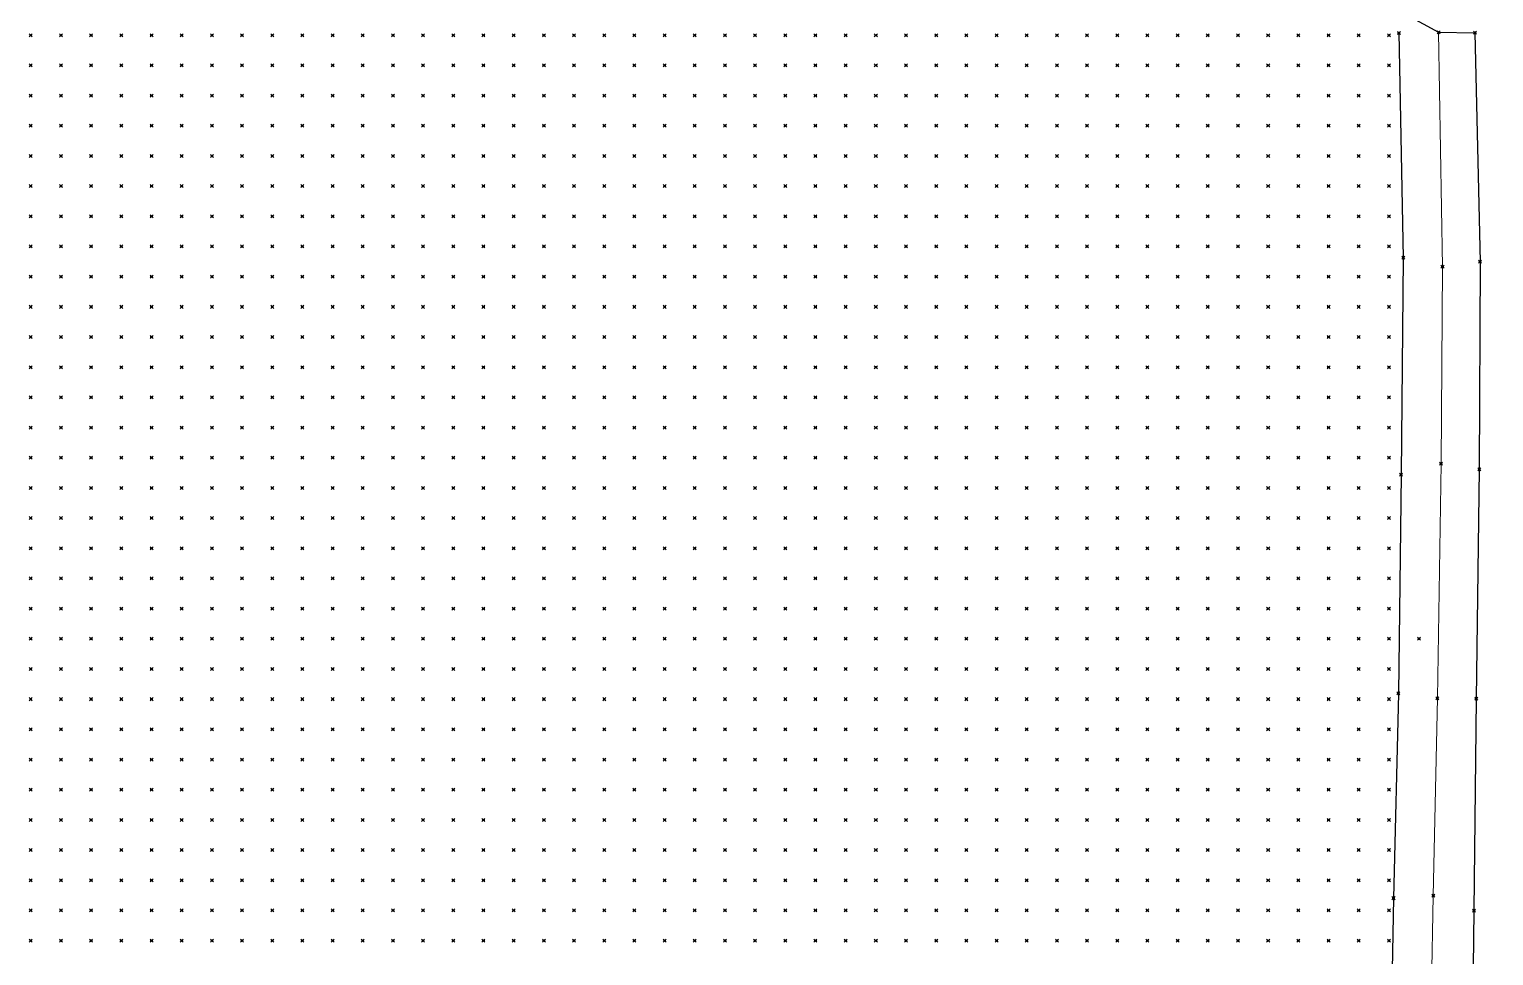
# Model space of a CAD drawing. Header units: metres. Extents: x 441556 to 446409, y 432338 to 461058.
# Drawn here: x 443958 to 444103.6, y 446157.7 to 446249.8 of the extents above; entities that cross this region are included whole.
import ezdxf

# ---------------------------------------------------------------- set-up
doc = ezdxf.new("R2010")
doc.units = ezdxf.units.M
doc.header["$MEASUREMENT"] = 0
doc.header["$PDMODE"] = 35
doc.header["$PDSIZE"] = 0.15
doc.layers.add('DTM-BRE-RevN_GRP_AX', color=2, linetype='Continuous', lineweight=0)
for name, color, linetype in [('DTM-BRE-RevN_GRP_MARGINE_CAROSABIL', 2, 'Continuous'), ('DTM-INT_YP', 121, 'Continuous'), ('DTM-NOK-RevN_POINTS', 91, 'Continuous')]:
    doc.layers.add(name, color=color, linetype=linetype)

msp = doc.modelspace()

# ---------------------------------------------------------------- linework, layer by layer
at = {"layer": 'DTM-BRE-RevN_GRP_AX'}
for p, q in [((444098.099, 446249.464, 347.493), (444098.489, 446226.162, 346.659)), ((444098.489, 446226.162, 346.659), (444098.345, 446206.599, 345.984)), ((444098.345, 446206.599, 345.984), (444097.975, 446183.283, 345.333)), ((444097.975, 446183.283, 345.333), (444097.577, 446163.656, 344.888)), ((444097.577, 446163.656, 344.888), (444097.158, 446142.315, 344.547))]:
    msp.add_line(p, q, dxfattribs=at)
at = {"layer": 'DTM-BRE-RevN_GRP_MARGINE_CAROSABIL'}
for p, q in [((444094.152, 446249.396, 347.363), (444094.585, 446227.061, 346.555)), ((444094.585, 446227.061, 346.555), (444094.377, 446205.503, 345.875)), ((444094.377, 446205.503, 345.875), (444094.104, 446183.766, 345.239)), ((444094.104, 446183.766, 345.239), (444093.618, 446163.416, 344.794)), ((444093.618, 446163.416, 344.794), (444093.22, 446142.596, 344.414))]:
    msp.add_line(p, q, dxfattribs=at)
at = {"layer": 'DTM-INT_YP'}
msp.add_polyline3d([(444093.16, 446252.176, 347.616), (444098.099, 446249.464, 347.493), (444101.716, 446249.424, 347.341), (444102.219, 446226.665, 346.511), (444102.139, 446206.037, 345.783), (444101.836, 446183.235, 345.179), (444101.616, 446162.178, 344.653), (444101.387, 446142.503, 344.458), (444100.924, 446124.168, 344.136), (444100.508, 446106.327, 344.013), (444100.672, 446103.728, 343.967), (444100.295, 446086.62, 343.865), (444100.181, 446065.827, 343.76), (444102.325, 446053.088, 343.866), (444100.331, 446031.083, 343.465), (444103.578, 445993.392, 343.851), (444103.422, 445954.676, 342.921), (444102.752, 445950.636, 342.526), (444102.057, 445925.118, 342.869), (444102.23, 445906.896, 342.743), (444102.67, 445884.737, 342.569), (444102.874, 445866.249, 342.458), (444103.088, 445847.204, 342.381), (444103.37, 445828.831, 342.313)], dxfattribs=at)
at = {"layer": 'DTM-NOK-RevN_POINTS'}
for p in [(443958.189, 446249.177, 432.378), (443961.188, 446249.177, 431.405), (443964.187, 446249.177, 430.597), (443967.187, 446249.177, 429.804), (443970.186, 446249.177, 429.067), (443973.185, 446249.177, 428.145), (443976.185, 446249.177, 427.171), (443979.184, 446249.177, 426.561), (443982.183, 446249.177, 425.55), (443985.183, 446249.177, 424.64), (443988.182, 446249.177, 423.201), (443991.181, 446249.177, 421.77), (443994.181, 446249.177, 420.639), (443997.18, 446249.177, 419.356), (444000.18, 446249.177, 417.553), (444003.179, 446249.177, 415.551), (444006.178, 446249.177, 413.62), (444009.178, 446249.177, 411.649), (444012.177, 446249.177, 409.972), (444015.176, 446249.177, 408.238), (444018.176, 446249.177, 406.742), (444021.175, 446249.177, 405.794), (444024.174, 446249.177, 405.788), (444027.174, 446249.177, 404.812), (444030.173, 446249.177, 403.814), (444033.173, 446249.177, 403.192), (444036.172, 446249.177, 401.977), (444039.171, 446249.177, 400.349), (444042.171, 446249.177, 398.05), (444045.17, 446249.177, 395.533), (444048.169, 446249.177, 391.846), (444051.169, 446249.177, 388.729), (444054.168, 446249.177, 385.67), (444057.167, 446249.177, 382.852), (444060.167, 446249.177, 380.055), (444063.166, 446249.177, 376.925), (444066.165, 446249.177, 374.305), (444069.165, 446249.177, 371.659), (444072.164, 446249.177, 368.805), (444075.164, 446249.177, 365.994), (444078.163, 446249.177, 363.048), (444081.162, 446249.177, 360.581), (444084.162, 446249.177, 357.048), (444087.161, 446249.177, 354.509), (444090.16, 446249.177, 350.912), (444093.16, 446249.177, 347.724), (444094.152, 446249.396, 347.363), (444098.099, 446249.464, 347.493), (444101.716, 446249.424, 347.341), (443958.189, 446246.177, 432.129), (443961.188, 446246.177, 431.167), (443964.187, 446246.177, 430.438), (443967.187, 446246.177, 429.647), (443970.186, 446246.177, 428.679), (443973.185, 446246.177, 428.11), (443976.185, 446246.177, 427.223), (443979.184, 446246.177, 426.522), (443982.183, 446246.177, 425.824), (443985.183, 446246.177, 424.437), (443988.182, 446246.177, 423.015), (443991.181, 446246.177, 422.071), (443994.181, 446246.177, 420.96), (443997.18, 446246.177, 419.505), (444000.18, 446246.177, 417.892), (444003.179, 446246.177, 415.779), (444006.178, 446246.177, 413.382), (444009.178, 446246.177, 411.54), (444012.177, 446246.177, 409.743), (444015.176, 446246.177, 407.96), (444018.176, 446246.177, 406.463), (444021.175, 446246.177, 405.351), (444024.174, 446246.177, 405.189), (444027.174, 446246.177, 404.421), (444030.173, 446246.177, 403.52), (444033.173, 446246.177, 403.012), (444036.172, 446246.177, 401.877), (444039.171, 446246.177, 400.432), (444042.171, 446246.177, 398.104), (444045.17, 446246.177, 395.111), (444048.169, 446246.177, 392.063), (444051.169, 446246.177, 389.355), (444054.168, 446246.177, 385.875), (444057.167, 446246.177, 383.463), (444060.167, 446246.177, 380.524), (444063.166, 446246.177, 377.225), (444066.165, 446246.177, 374.144), (444069.165, 446246.177, 371.487), (444072.164, 446246.177, 368.714), (444075.164, 446246.177, 366.217), (444078.163, 446246.177, 363.18), (444081.162, 446246.177, 359.928), (444084.162, 446246.177, 357.275), (444087.161, 446246.177, 354.186), (444090.16, 446246.177, 350.923), (444093.16, 446246.177, 347.465), (443958.189, 446243.178, 431.959), (443961.188, 446243.178, 430.893), (443964.187, 446243.178, 430.168), (443967.187, 446243.178, 429.339), (443970.186, 446243.178, 428.716), (443973.185, 446243.178, 427.891), (443976.185, 446243.178, 427.143), (443979.184, 446243.178, 426.324), (443982.183, 446243.178, 425.762), (443985.183, 446243.178, 424.318), (443988.182, 446243.178, 423.099), (443991.181, 446243.178, 422.155), (443994.181, 446243.178, 420.717), (443997.18, 446243.178, 419.236), (444000.18, 446243.178, 417.357), (444003.179, 446243.178, 415.165), (444006.178, 446243.178, 413.146), (444009.178, 446243.178, 411.165), (444012.177, 446243.178, 409.942), (444015.176, 446243.178, 408.107), (444018.176, 446243.178, 406.525), (444021.175, 446243.178, 405.234), (444024.174, 446243.178, 405.079), (444027.174, 446243.178, 404.276), (444030.173, 446243.178, 403.185), (444033.173, 446243.178, 402.676), (444036.172, 446243.178, 401.815), (444039.171, 446243.178, 400.43), (444042.171, 446243.178, 398.295), (444045.17, 446243.178, 395.311), (444048.169, 446243.178, 392.572), (444051.169, 446243.178, 389.941), (444054.168, 446243.178, 387.151), (444057.167, 446243.178, 384.001), (444060.167, 446243.178, 380.818), (444063.166, 446243.178, 377.864), (444066.165, 446243.178, 374.808), (444069.165, 446243.178, 372.178), (444072.164, 446243.178, 369.384), (444075.164, 446243.178, 365.902), (444078.163, 446243.178, 362.933), (444081.162, 446243.178, 359.6), (444084.162, 446243.178, 357.007), (444087.161, 446243.178, 354.16), (444090.16, 446243.178, 351.493), (444093.16, 446243.178, 347.332), (443958.189, 446240.179, 431.623), (443961.188, 446240.179, 430.66), (443964.187, 446240.179, 429.938), (443967.187, 446240.179, 429.161), (443970.186, 446240.179, 428.418), (443973.185, 446240.179, 427.65), (443976.185, 446240.179, 426.935), (443979.184, 446240.179, 426.123), (443982.183, 446240.179, 425.633), (443985.183, 446240.179, 424.316), (443988.182, 446240.179, 423.194), (443991.181, 446240.179, 421.861), (443994.181, 446240.179, 420.539), (443997.18, 446240.179, 418.958), (444000.18, 446240.179, 416.722), (444003.179, 446240.179, 414.77), (444006.178, 446240.179, 412.73), (444009.178, 446240.179, 411.059), (444012.177, 446240.179, 409.877), (444015.176, 446240.179, 408.21), (444018.176, 446240.179, 406.702), (444021.175, 446240.179, 405.424), (444024.174, 446240.179, 405.166), (444027.174, 446240.179, 404.239), (444030.173, 446240.179, 402.908), (444033.173, 446240.179, 402.376), (444036.172, 446240.179, 401.613), (444039.171, 446240.179, 400.502), (444042.171, 446240.179, 398.807), (444045.17, 446240.179, 396.1), (444048.169, 446240.179, 393.372), (444051.169, 446240.179, 390.45), (444054.168, 446240.179, 387.65), (444057.167, 446240.179, 383.97), (444060.167, 446240.179, 380.863), (444063.166, 446240.179, 378.217), (444066.165, 446240.179, 375.395), (444069.165, 446240.179, 372.054), (444072.164, 446240.179, 369.392), (444075.164, 446240.179, 366.41), (444078.163, 446240.179, 362.678), (444081.162, 446240.179, 359.847), (444084.162, 446240.179, 357.551), (444087.161, 446240.179, 354.118), (444090.16, 446240.179, 350.875), (444093.16, 446240.179, 347.42), (443958.189, 446237.179, 431.26), (443961.188, 446237.179, 430.458), (443964.187, 446237.179, 429.665), (443967.187, 446237.179, 428.933), (443970.186, 446237.179, 428.157), (443973.185, 446237.179, 427.465), (443976.185, 446237.179, 426.788), (443979.184, 446237.179, 426.016), (443982.183, 446237.179, 425.402), (443985.183, 446237.179, 424.184), (443988.182, 446237.179, 423.439), (443991.181, 446237.179, 421.953), (443994.181, 446237.179, 420.318), (443997.18, 446237.179, 418.662), (444000.18, 446237.179, 416.601), (444003.179, 446237.179, 414.437), (444006.178, 446237.179, 412.437), (444009.178, 446237.179, 410.981), (444012.177, 446237.179, 409.894), (444015.176, 446237.179, 408.417), (444018.176, 446237.179, 406.703), (444021.175, 446237.179, 405.332), (444024.174, 446237.179, 405.066), (444027.174, 446237.179, 404.361), (444030.173, 446237.179, 402.798), (444033.173, 446237.179, 402.138), (444036.172, 446237.179, 401.373), (444039.171, 446237.179, 400.331), (444042.171, 446237.179, 398.877), (444045.17, 446237.179, 396.495), (444048.169, 446237.179, 393.784), (444051.169, 446237.179, 390.754), (444054.168, 446237.179, 387.957), (444057.167, 446237.179, 384.157), (444060.167, 446237.179, 381.385), (444063.166, 446237.179, 378.491), (444066.165, 446237.179, 375.486), (444069.165, 446237.179, 372.192), (444072.164, 446237.179, 369.324), (444075.164, 446237.179, 366.308), (444078.163, 446237.179, 363.462), (444081.162, 446237.179, 360.15), (444084.162, 446237.179, 357.358), (444087.161, 446237.179, 354.418), (444090.16, 446237.179, 351.596), (444093.16, 446237.179, 347.243), (443958.189, 446234.18, 430.973), (443961.188, 446234.18, 430.101), (443964.187, 446234.18, 429.337), (443967.187, 446234.18, 428.598), (443970.186, 446234.18, 427.879), (443973.185, 446234.18, 427.208), (443976.185, 446234.18, 426.501), (443979.184, 446234.18, 425.728), (443982.183, 446234.18, 425.169), (443985.183, 446234.18, 424.121), (443988.182, 446234.18, 423.309), (443991.181, 446234.18, 421.655), (443994.181, 446234.18, 420.311), (443997.18, 446234.18, 418.76), (444000.18, 446234.18, 416.762), (444003.179, 446234.18, 414.238), (444006.178, 446234.18, 412.315), (444009.178, 446234.18, 411.015), (444012.177, 446234.18, 409.761), (444015.176, 446234.18, 408.281), (444018.176, 446234.18, 406.641), (444021.175, 446234.18, 404.976), (444024.174, 446234.18, 404.494), (444027.174, 446234.18, 403.976), (444030.173, 446234.18, 402.401), (444033.173, 446234.18, 401.743), (444036.172, 446234.18, 401.089), (444039.171, 446234.18, 400.226), (444042.171, 446234.18, 398.783), (444045.17, 446234.18, 396.72), (444048.169, 446234.18, 394.044), (444051.169, 446234.18, 391.013), (444054.168, 446234.18, 388.316), (444057.167, 446234.18, 384.571), (444060.167, 446234.18, 381.543), (444063.166, 446234.18, 378.437), (444066.165, 446234.18, 375.395), (444069.165, 446234.18, 372.449), (444072.164, 446234.18, 369.253), (444075.164, 446234.18, 366.496), (444078.163, 446234.18, 363.398), (444081.162, 446234.18, 360.082), (444084.162, 446234.18, 356.828), (444087.161, 446234.18, 353.988), (444090.16, 446234.18, 350.583), (444093.16, 446234.18, 347.103), (443958.189, 446231.181, 430.704), (443961.188, 446231.181, 429.753), (443964.187, 446231.181, 429.014), (443967.187, 446231.181, 428.292), (443970.186, 446231.181, 427.584), (443973.185, 446231.181, 426.881), (443976.185, 446231.181, 426.096), (443979.184, 446231.181, 425.401), (443982.183, 446231.181, 424.951), (443985.183, 446231.181, 423.874), (443988.182, 446231.181, 423.104), (443991.181, 446231.181, 421.919), (443994.181, 446231.181, 420.408), (443997.18, 446231.181, 418.926), (444000.18, 446231.181, 417.02), (444003.179, 446231.181, 414.546), (444006.178, 446231.181, 412.468), (444009.178, 446231.181, 411.09), (444012.177, 446231.181, 409.66), (444015.176, 446231.181, 408.042), (444018.176, 446231.181, 406.43), (444021.175, 446231.181, 404.779), (444024.174, 446231.181, 403.851), (444027.174, 446231.181, 403.449), (444030.173, 446231.181, 402.11), (444033.173, 446231.181, 401.523), (444036.172, 446231.181, 400.858), (444039.171, 446231.181, 400.049), (444042.171, 446231.181, 398.68), (444045.17, 446231.181, 396.866), (444048.169, 446231.181, 394.395), (444051.169, 446231.181, 390.869), (444054.168, 446231.181, 388.117), (444057.167, 446231.181, 385.059), (444060.167, 446231.181, 381.805), (444063.166, 446231.181, 379.076), (444066.165, 446231.181, 375.44), (444069.165, 446231.181, 372.575), (444072.164, 446231.181, 369.281), (444075.164, 446231.181, 366.589), (444078.163, 446231.181, 363.411), (444081.162, 446231.181, 359.743), (444084.162, 446231.181, 356.528), (444087.161, 446231.181, 353.549), (444090.16, 446231.181, 350.369), (444093.16, 446231.181, 346.952), (443958.189, 446228.181, 430.46), (443961.188, 446228.181, 429.493), (443964.187, 446228.181, 428.731), (443967.187, 446228.181, 428.065), (443970.186, 446228.181, 427.366), (443973.185, 446228.181, 426.713), (443976.185, 446228.181, 425.954), (443979.184, 446228.181, 425.256), (443982.183, 446228.181, 424.698), (443985.183, 446228.181, 423.585), (443988.182, 446228.181, 422.63), (443991.181, 446228.181, 421.5), (443994.181, 446228.181, 420.2), (443997.18, 446228.181, 418.939), (444000.18, 446228.181, 417.154), (444003.179, 446228.181, 414.979), (444006.178, 446228.181, 413.016), (444009.178, 446228.181, 411.072), (444012.177, 446228.181, 409.412), (444015.176, 446228.181, 407.747), (444018.176, 446228.181, 406.294), (444021.175, 446228.181, 404.435), (444024.174, 446228.181, 403.444), (444027.174, 446228.181, 403.084), (444030.173, 446228.181, 401.98), (444033.173, 446228.181, 401.36), (444036.172, 446228.181, 400.685), (444039.171, 446228.181, 399.887), (444042.171, 446228.181, 398.58), (444045.17, 446228.181, 396.793), (444048.169, 446228.181, 394.367), (444051.169, 446228.181, 391.062), (444054.168, 446228.181, 388.128), (444057.167, 446228.181, 385.139), (444060.167, 446228.181, 382.14), (444063.166, 446228.181, 379.017), (444066.165, 446228.181, 375.181), (444069.165, 446228.181, 372.685), (444072.164, 446228.181, 369.492), (444075.164, 446228.181, 366.397), (444078.163, 446228.181, 363.668), (444081.162, 446228.181, 359.686), (444084.162, 446228.181, 356.1), (444087.161, 446228.181, 353.334), (444090.16, 446228.181, 350.406), (444093.16, 446228.181, 346.856), (444094.585, 446227.061, 346.555), (444098.489, 446226.162, 346.659), (444102.219, 446226.665, 346.511), (443958.189, 446225.182, 430.319), (443961.188, 446225.182, 429.4), (443964.187, 446225.182, 428.647), (443967.187, 446225.182, 427.987), (443970.186, 446225.182, 427.278), (443973.185, 446225.182, 426.532), (443976.185, 446225.182, 425.954), (443979.184, 446225.182, 425.102), (443982.183, 446225.182, 424.473), (443985.183, 446225.182, 423.592), (443988.182, 446225.182, 422.53), (443991.181, 446225.182, 421.67), (443994.181, 446225.182, 420.139), (443997.18, 446225.182, 418.758), (444000.18, 446225.182, 417.138), (444003.179, 446225.182, 415.015), (444006.178, 446225.182, 413.288), (444009.178, 446225.182, 411.401), (444012.177, 446225.182, 409.642), (444015.176, 446225.182, 407.853), (444018.176, 446225.182, 406.175), (444021.175, 446225.182, 404.275), (444024.174, 446225.182, 402.974), (444027.174, 446225.182, 402.495), (444030.173, 446225.182, 401.846), (444033.173, 446225.182, 401.318), (444036.172, 446225.182, 400.605), (444039.171, 446225.182, 399.704), (444042.171, 446225.182, 398.245), (444045.17, 446225.182, 396.444), (444048.169, 446225.182, 394.154), (444051.169, 446225.182, 391.497), (444054.168, 446225.182, 388.145), (444057.167, 446225.182, 385.187), (444060.167, 446225.182, 381.892), (444063.166, 446225.182, 378.769), (444066.165, 446225.182, 375.285), (444069.165, 446225.182, 372.404), (444072.164, 446225.182, 369.097), (444075.164, 446225.182, 366.347), (444078.163, 446225.182, 363.404), (444081.162, 446225.182, 360.586), (444084.162, 446225.182, 356.625), (444087.161, 446225.182, 353.1), (444090.16, 446225.182, 350.258), (444093.16, 446225.182, 346.785), (443958.189, 446222.183, 430.228), (443961.188, 446222.183, 429.247), (443964.187, 446222.183, 428.537), (443967.187, 446222.183, 427.843), (443970.186, 446222.183, 427.15), (443973.185, 446222.183, 426.497), (443976.185, 446222.183, 425.644), (443979.184, 446222.183, 424.885), (443982.183, 446222.183, 424.447), (443985.183, 446222.183, 423.563), (443988.182, 446222.183, 422.566), (443991.181, 446222.183, 421.574), (443994.181, 446222.183, 420.42), (443997.18, 446222.183, 419.144), (444000.18, 446222.183, 417.503), (444003.179, 446222.183, 415.302), (444006.178, 446222.183, 413.56), (444009.178, 446222.183, 411.775), (444012.177, 446222.183, 409.783), (444015.176, 446222.183, 407.769), (444018.176, 446222.183, 405.69), (444021.175, 446222.183, 403.92), (444024.174, 446222.183, 402.692), (444027.174, 446222.183, 402.018), (444030.173, 446222.183, 401.67), (444033.173, 446222.183, 401.155), (444036.172, 446222.183, 400.621), (444039.171, 446222.183, 399.59), (444042.171, 446222.183, 398.006), (444045.17, 446222.183, 395.966), (444048.169, 446222.183, 394.036), (444051.169, 446222.183, 390.674), (444054.168, 446222.183, 387.483), (444057.167, 446222.183, 384.352), (444060.167, 446222.183, 381.135), (444063.166, 446222.183, 378.33), (444066.165, 446222.183, 375.133), (444069.165, 446222.183, 372.111), (444072.164, 446222.183, 368.951), (444075.164, 446222.183, 366.097), (444078.163, 446222.183, 363.244), (444081.162, 446222.183, 360.425), (444084.162, 446222.183, 356.741), (444087.161, 446222.183, 353.665), (444090.16, 446222.183, 350.349), (444093.16, 446222.183, 346.615), (443958.189, 446219.183, 430.101), (443961.188, 446219.183, 429.139), (443964.187, 446219.183, 428.418), (443967.187, 446219.183, 427.765), (443970.186, 446219.183, 427.03), (443973.185, 446219.183, 426.31), (443976.185, 446219.183, 425.5), (443979.184, 446219.183, 424.767), (443982.183, 446219.183, 424.396), (443985.183, 446219.183, 423.449), (443988.182, 446219.183, 422.546), (443991.181, 446219.183, 421.613), (443994.181, 446219.183, 420.616), (443997.18, 446219.183, 419.394), (444000.18, 446219.183, 417.903), (444003.179, 446219.183, 415.838), (444006.178, 446219.183, 413.766), (444009.178, 446219.183, 411.705), (444012.177, 446219.183, 409.916), (444015.176, 446219.183, 407.964), (444018.176, 446219.183, 405.679), (444021.175, 446219.183, 403.928), (444024.174, 446219.183, 402.615), (444027.174, 446219.183, 401.763), (444030.173, 446219.183, 401.362), (444033.173, 446219.183, 400.894), (444036.172, 446219.183, 400.411), (444039.171, 446219.183, 399.429), (444042.171, 446219.183, 397.63), (444045.17, 446219.183, 395.47), (444048.169, 446219.183, 393.401), (444051.169, 446219.183, 390.597), (444054.168, 446219.183, 387.753), (444057.167, 446219.183, 384.124), (444060.167, 446219.183, 380.984), (444063.166, 446219.183, 377.729), (444066.165, 446219.183, 374.81), (444069.165, 446219.183, 371.52), (444072.164, 446219.183, 368.516), (444075.164, 446219.183, 365.678), (444078.163, 446219.183, 362.828), (444081.162, 446219.183, 360.179), (444084.162, 446219.183, 356.285), (444087.161, 446219.183, 353.347), (444090.16, 446219.183, 350.078), (444093.16, 446219.183, 346.497), (443958.189, 446216.184, 429.888), (443961.188, 446216.184, 429.038), (443964.187, 446216.184, 428.326), (443967.187, 446216.184, 427.58), (443970.186, 446216.184, 426.852), (443973.185, 446216.184, 426.151), (443976.185, 446216.184, 425.492), (443979.184, 446216.184, 424.737), (443982.183, 446216.184, 424.299), (443985.183, 446216.184, 423.296), (443988.182, 446216.184, 422.396), (443991.181, 446216.184, 421.501), (443994.181, 446216.184, 420.51), (443997.18, 446216.184, 419.306), (444000.18, 446216.184, 417.897), (444003.179, 446216.184, 415.87), (444006.178, 446216.184, 413.599), (444009.178, 446216.184, 411.642), (444012.177, 446216.184, 409.906), (444015.176, 446216.184, 407.864), (444018.176, 446216.184, 405.807), (444021.175, 446216.184, 404.173), (444024.174, 446216.184, 402.768), (444027.174, 446216.184, 401.814), (444030.173, 446216.184, 401.26), (444033.173, 446216.184, 400.685), (444036.172, 446216.184, 400.282), (444039.171, 446216.184, 399.204), (444042.171, 446216.184, 397.218), (444045.17, 446216.184, 395.038), (444048.169, 446216.184, 392.794), (444051.169, 446216.184, 390.239), (444054.168, 446216.184, 387.357), (444057.167, 446216.184, 383.598), (444060.167, 446216.184, 380.23), (444063.166, 446216.184, 377.187), (444066.165, 446216.184, 374.296), (444069.165, 446216.184, 371.432), (444072.164, 446216.184, 368.137), (444075.164, 446216.184, 365.106), (444078.163, 446216.184, 362.255), (444081.162, 446216.184, 359.74), (444084.162, 446216.184, 356.257), (444087.161, 446216.184, 352.968), (444090.16, 446216.184, 349.87), (444093.16, 446216.184, 346.457), (443958.189, 446213.184, 429.67), (443961.188, 446213.184, 428.912), (443964.187, 446213.184, 428.288), (443967.187, 446213.184, 427.457), (443970.186, 446213.184, 426.692), (443973.185, 446213.184, 426.03), (443976.185, 446213.184, 425.24), (443979.184, 446213.184, 424.524), (443982.183, 446213.184, 424.078), (443985.183, 446213.184, 423.002), (443988.182, 446213.184, 422.355), (443991.181, 446213.184, 421.643), (443994.181, 446213.184, 420.407), (443997.18, 446213.184, 419.189), (444000.18, 446213.184, 417.763), (444003.179, 446213.184, 415.803), (444006.178, 446213.184, 413.678), (444009.178, 446213.184, 411.523), (444012.177, 446213.184, 409.902), (444015.176, 446213.184, 407.978), (444018.176, 446213.184, 406.007), (444021.175, 446213.184, 404.466), (444024.174, 446213.184, 403.027), (444027.174, 446213.184, 402.109), (444030.173, 446213.184, 401.297), (444033.173, 446213.184, 400.505), (444036.172, 446213.184, 399.888), (444039.171, 446213.184, 398.857), (444042.171, 446213.184, 396.584), (444045.17, 446213.184, 394.458), (444048.169, 446213.184, 392.269), (444051.169, 446213.184, 389.707), (444054.168, 446213.184, 386.088), (444057.167, 446213.184, 382.418), (444060.167, 446213.184, 379.098), (444063.166, 446213.184, 376.503), (444066.165, 446213.184, 373.393), (444069.165, 446213.184, 370.682), (444072.164, 446213.184, 367.818), (444075.164, 446213.184, 364.32), (444078.163, 446213.184, 362.005), (444081.162, 446213.184, 358.27), (444084.162, 446213.184, 355.435), (444087.161, 446213.184, 352.011), (444090.16, 446213.184, 349.382), (444093.16, 446213.184, 346.17), (443958.189, 446210.185, 429.624), (443961.188, 446210.185, 428.743), (443964.187, 446210.185, 428.015), (443967.187, 446210.185, 427.285), (443970.186, 446210.185, 426.62), (443973.185, 446210.185, 425.812), (443976.185, 446210.185, 425.051), (443979.184, 446210.185, 424.506), (443982.183, 446210.185, 423.9), (443985.183, 446210.185, 423.023), (443988.182, 446210.185, 422.238), (443991.181, 446210.185, 421.382), (443994.181, 446210.185, 420.278), (443997.18, 446210.185, 418.883), (444000.18, 446210.185, 417.437), (444003.179, 446210.185, 415.667), (444006.178, 446210.185, 413.362), (444009.178, 446210.185, 411.516), (444012.177, 446210.185, 409.939), (444015.176, 446210.185, 407.89), (444018.176, 446210.185, 406.235), (444021.175, 446210.185, 404.652), (444024.174, 446210.185, 403.291), (444027.174, 446210.185, 402.422), (444030.173, 446210.185, 401.506), (444033.173, 446210.185, 400.369), (444036.172, 446210.185, 399.434), (444039.171, 446210.185, 398.13), (444042.171, 446210.185, 395.986), (444045.17, 446210.185, 393.787), (444048.169, 446210.185, 391.6), (444051.169, 446210.185, 388.558), (444054.168, 446210.185, 384.894), (444057.167, 446210.185, 381.811), (444060.167, 446210.185, 378.437), (444063.166, 446210.185, 375.517), (444066.165, 446210.185, 372.587), (444069.165, 446210.185, 370.089), (444072.164, 446210.185, 367.395), (444075.164, 446210.185, 364.369), (444078.163, 446210.185, 361.238), (444081.162, 446210.185, 358.351), (444084.162, 446210.185, 354.802), (444087.161, 446210.185, 351.355), (444090.16, 446210.185, 348.969), (444093.16, 446210.185, 346.007), (443958.189, 446207.186, 429.55), (443961.188, 446207.186, 428.724), (443964.187, 446207.186, 427.9), (443967.187, 446207.186, 427.192), (443970.186, 446207.186, 426.5), (443973.185, 446207.186, 425.604), (443976.185, 446207.186, 424.852), (443979.184, 446207.186, 424.496), (443982.183, 446207.186, 423.579), (443985.183, 446207.186, 422.943), (443988.182, 446207.186, 422.124), (443991.181, 446207.186, 421.049), (443994.181, 446207.186, 419.877), (443997.18, 446207.186, 418.469), (444000.18, 446207.186, 416.947), (444003.179, 446207.186, 414.837), (444006.178, 446207.186, 412.954), (444009.178, 446207.186, 411.406), (444012.177, 446207.186, 409.751), (444015.176, 446207.186, 407.794), (444018.176, 446207.186, 406.359), (444021.175, 446207.186, 405.167), (444024.174, 446207.186, 403.79), (444027.174, 446207.186, 402.864), (444030.173, 446207.186, 401.387), (444033.173, 446207.186, 400.001), (444036.172, 446207.186, 398.784), (444039.171, 446207.186, 397.351), (444042.171, 446207.186, 395.421), (444045.17, 446207.186, 393.065), (444048.169, 446207.186, 391.086), (444051.169, 446207.186, 387.864), (444054.168, 446207.186, 383.838), (444057.167, 446207.186, 380.768), (444060.167, 446207.186, 377.573), (444063.166, 446207.186, 375.11), (444066.165, 446207.186, 372.061), (444069.165, 446207.186, 369.039), (444072.164, 446207.186, 366.373), (444075.164, 446207.186, 363.669), (444078.163, 446207.186, 360.61), (444081.162, 446207.186, 356.84), (444084.162, 446207.186, 354.072), (444087.161, 446207.186, 351.051), (444090.16, 446207.186, 347.773), (444093.16, 446207.186, 345.824), (444098.345, 446206.599, 345.984), (444094.377, 446205.503, 345.875), (444102.139, 446206.037, 345.783), (443958.189, 446204.186, 429.41), (443961.188, 446204.186, 428.508), (443964.187, 446204.186, 427.761), (443967.187, 446204.186, 427.068), (443970.186, 446204.186, 426.236), (443973.185, 446204.186, 425.432), (443976.185, 446204.186, 424.757), (443979.184, 446204.186, 424.337), (443982.183, 446204.186, 423.317), (443985.183, 446204.186, 422.687), (443988.182, 446204.186, 421.739), (443991.181, 446204.186, 420.82), (443994.181, 446204.186, 419.604), (443997.18, 446204.186, 418.081), (444000.18, 446204.186, 416.539), (444003.179, 446204.186, 414.37), (444006.178, 446204.186, 412.417), (444009.178, 446204.186, 410.861), (444012.177, 446204.186, 409.267), (444015.176, 446204.186, 407.666), (444018.176, 446204.186, 406.26), (444021.175, 446204.186, 405.401), (444024.174, 446204.186, 404.143), (444027.174, 446204.186, 402.792), (444030.173, 446204.186, 401.206), (444033.173, 446204.186, 399.69), (444036.172, 446204.186, 398.176), (444039.171, 446204.186, 396.46), (444042.171, 446204.186, 394.242), (444045.17, 446204.186, 392.277), (444048.169, 446204.186, 390.441), (444051.169, 446204.186, 387.399), (444054.168, 446204.186, 383.726), (444057.167, 446204.186, 379.782), (444060.167, 446204.186, 377.001), (444063.166, 446204.186, 373.846), (444066.165, 446204.186, 371.434), (444069.165, 446204.186, 368.53), (444072.164, 446204.186, 365.582), (444075.164, 446204.186, 362.756), (444078.163, 446204.186, 360.149), (444081.162, 446204.186, 356.338), (444084.162, 446204.186, 353.515), (444087.161, 446204.186, 350.514), (444090.16, 446204.186, 347.741), (444093.16, 446204.186, 345.843), (443958.189, 446201.187, 429.331), (443961.188, 446201.187, 428.553), (443964.187, 446201.187, 427.852), (443967.187, 446201.187, 426.841), (443970.186, 446201.187, 425.997), (443973.185, 446201.187, 425.238), (443976.185, 446201.187, 424.573), (443979.184, 446201.187, 424.057), (443982.183, 446201.187, 423.235), (443985.183, 446201.187, 422.466), (443988.182, 446201.187, 421.535), (443991.181, 446201.187, 420.437), (443994.181, 446201.187, 418.995), (443997.18, 446201.187, 417.559), (444000.18, 446201.187, 416.135), (444003.179, 446201.187, 414.402), (444006.178, 446201.187, 412.137), (444009.178, 446201.187, 410.507), (444012.177, 446201.187, 408.983), (444015.176, 446201.187, 407.379), (444018.176, 446201.187, 405.951), (444021.175, 446201.187, 405.118), (444024.174, 446201.187, 404.207), (444027.174, 446201.187, 402.631), (444030.173, 446201.187, 400.775), (444033.173, 446201.187, 399.239), (444036.172, 446201.187, 397.582), (444039.171, 446201.187, 395.676), (444042.171, 446201.187, 393.721), (444045.17, 446201.187, 391.664), (444048.169, 446201.187, 390.002), (444051.169, 446201.187, 387.038), (444054.168, 446201.187, 383.643), (444057.167, 446201.187, 380.169), (444060.167, 446201.187, 376.594), (444063.166, 446201.187, 373.59), (444066.165, 446201.187, 370.97), (444069.165, 446201.187, 367.854), (444072.164, 446201.187, 364.813), (444075.164, 446201.187, 362.154), (444078.163, 446201.187, 358.956), (444081.162, 446201.187, 355.503), (444084.162, 446201.187, 352.465), (444087.161, 446201.187, 349.91), (444090.16, 446201.187, 347.49), (444093.16, 446201.187, 345.687), (443958.189, 446198.188, 429.154), (443961.188, 446198.188, 428.43), (443964.187, 446198.188, 427.631), (443967.187, 446198.188, 426.734), (443970.186, 446198.188, 425.965), (443973.185, 446198.188, 425.113), (443976.185, 446198.188, 424.57), (443979.184, 446198.188, 423.885), (443982.183, 446198.188, 422.911), (443985.183, 446198.188, 422.128), (443988.182, 446198.188, 421.123), (443991.181, 446198.188, 419.954), (443994.181, 446198.188, 418.66), (443997.18, 446198.188, 417.113), (444000.18, 446198.188, 415.669), (444003.179, 446198.188, 414.048), (444006.178, 446198.188, 412.031), (444009.178, 446198.188, 410.174), (444012.177, 446198.188, 408.579), (444015.176, 446198.188, 407.02), (444018.176, 446198.188, 405.707), (444021.175, 446198.188, 404.729), (444024.174, 446198.188, 403.798), (444027.174, 446198.188, 402.318), (444030.173, 446198.188, 400.42), (444033.173, 446198.188, 398.772), (444036.172, 446198.188, 397.055), (444039.171, 446198.188, 395.066), (444042.171, 446198.188, 393.116), (444045.17, 446198.188, 391.233), (444048.169, 446198.188, 389.742), (444051.169, 446198.188, 387.874), (444054.168, 446198.188, 385.106), (444057.167, 446198.188, 381.429), (444060.167, 446198.188, 377.628), (444063.166, 446198.188, 374.156), (444066.165, 446198.188, 371.119), (444069.165, 446198.188, 367.976), (444072.164, 446198.188, 364.497), (444075.164, 446198.188, 362.056), (444078.163, 446198.188, 358.708), (444081.162, 446198.188, 355.221), (444084.162, 446198.188, 352.521), (444087.161, 446198.188, 349.686), (444090.16, 446198.188, 347.419), (444093.16, 446198.188, 345.685), (443958.189, 446195.188, 429.099), (443961.188, 446195.188, 428.328), (443964.187, 446195.188, 427.6), (443967.187, 446195.188, 426.593), (443970.186, 446195.188, 425.888), (443973.185, 446195.188, 424.894), (443976.185, 446195.188, 424.356), (443979.184, 446195.188, 423.45), (443982.183, 446195.188, 422.506), (443985.183, 446195.188, 421.639), (443988.182, 446195.188, 420.727), (443991.181, 446195.188, 419.535), (443994.181, 446195.188, 418.222), (443997.18, 446195.188, 416.556), (444000.18, 446195.188, 415.053), (444003.179, 446195.188, 413.412), (444006.178, 446195.188, 411.798), (444009.178, 446195.188, 409.925), (444012.177, 446195.188, 408.278), (444015.176, 446195.188, 406.659), (444018.176, 446195.188, 405.239), (444021.175, 446195.188, 404.237), (444024.174, 446195.188, 403.245), (444027.174, 446195.188, 401.725), (444030.173, 446195.188, 400.069), (444033.173, 446195.188, 398.247), (444036.172, 446195.188, 396.509), (444039.171, 446195.188, 394.733), (444042.171, 446195.188, 392.855), (444045.17, 446195.188, 391.053), (444048.169, 446195.188, 389.498), (444051.169, 446195.188, 387.337), (444054.168, 446195.188, 384.518), (444057.167, 446195.188, 381.011), (444060.167, 446195.188, 377.771), (444063.166, 446195.188, 373.966), (444066.165, 446195.188, 371.026), (444069.165, 446195.188, 368.068), (444072.164, 446195.188, 365.024), (444075.164, 446195.188, 362.14), (444078.163, 446195.188, 358.207), (444081.162, 446195.188, 355.145), (444084.162, 446195.188, 351.981), (444087.161, 446195.188, 348.831), (444090.16, 446195.188, 347.064), (444093.16, 446195.188, 345.575), (443958.189, 446192.189, 429.036), (443961.188, 446192.189, 428.413), (443964.187, 446192.189, 427.452), (443967.187, 446192.189, 426.497), (443970.186, 446192.189, 425.593), (443973.185, 446192.189, 424.682), (443976.185, 446192.189, 424.189), (443979.184, 446192.189, 423.199), (443982.183, 446192.189, 422.162), (443985.183, 446192.189, 421.001), (443988.182, 446192.189, 420.175), (443991.181, 446192.189, 418.874), (443994.181, 446192.189, 417.555), (443997.18, 446192.189, 415.875), (444000.18, 446192.189, 414.307), (444003.179, 446192.189, 412.969), (444006.178, 446192.189, 411.473), (444009.178, 446192.189, 409.709), (444012.177, 446192.189, 407.99), (444015.176, 446192.189, 406.297), (444018.176, 446192.189, 404.886), (444021.175, 446192.189, 403.72), (444024.174, 446192.189, 402.58), (444027.174, 446192.189, 401.105), (444030.173, 446192.189, 399.439), (444033.173, 446192.189, 397.872), (444036.172, 446192.189, 396.18), (444039.171, 446192.189, 394.419), (444042.171, 446192.189, 392.881), (444045.17, 446192.189, 391.001), (444048.169, 446192.189, 389.436), (444051.169, 446192.189, 386.902), (444054.168, 446192.189, 383.921), (444057.167, 446192.189, 380.463), (444060.167, 446192.189, 377.342), (444063.166, 446192.189, 374.009), (444066.165, 446192.189, 370.837), (444069.165, 446192.189, 367.75), (444072.164, 446192.189, 364.747), (444075.164, 446192.189, 362.158), (444078.163, 446192.189, 358.063), (444081.162, 446192.189, 354.648), (444084.162, 446192.189, 351.753), (444087.161, 446192.189, 348.913), (444090.16, 446192.189, 346.78), (444093.16, 446192.189, 345.531), (443958.189, 446189.19, 429.138), (443961.188, 446189.19, 428.182), (443964.187, 446189.19, 427.295), (443967.187, 446189.19, 426.409), (443970.186, 446189.19, 425.494), (443973.185, 446189.19, 424.628), (443976.185, 446189.19, 423.881), (443979.184, 446189.19, 422.851), (443982.183, 446189.19, 421.489), (443985.183, 446189.19, 420.554), (443988.182, 446189.19, 419.455), (443991.181, 446189.19, 418.01), (443994.181, 446189.19, 416.681), (443997.18, 446189.19, 415.17), (444000.18, 446189.19, 413.59), (444003.179, 446189.19, 412.248), (444006.178, 446189.19, 410.731), (444009.178, 446189.19, 409.161), (444012.177, 446189.19, 407.427), (444015.176, 446189.19, 406.013), (444018.176, 446189.19, 404.621), (444021.175, 446189.19, 403.234), (444024.174, 446189.19, 401.935), (444027.174, 446189.19, 400.606), (444030.173, 446189.19, 399.093), (444033.173, 446189.19, 397.547), (444036.172, 446189.19, 395.803), (444039.171, 446189.19, 394.314), (444042.171, 446189.19, 392.728), (444045.17, 446189.19, 390.875), (444048.169, 446189.19, 389.083), (444051.169, 446189.19, 386.273), (444054.168, 446189.19, 383.087), (444057.167, 446189.19, 380.233), (444060.167, 446189.19, 376.857), (444063.166, 446189.19, 373.541), (444066.165, 446189.19, 370.423), (444069.165, 446189.19, 367.384), (444072.164, 446189.19, 363.803), (444075.164, 446189.19, 361.131), (444078.163, 446189.19, 357.801), (444081.162, 446189.19, 354.472), (444084.162, 446189.19, 351.698), (444087.161, 446189.19, 348.626), (444090.16, 446189.19, 346.628), (444093.16, 446189.19, 345.402), (444096.159, 446189.19, 345.426), (443958.189, 446186.19, 428.994), (443961.188, 446186.19, 428.124), (443964.187, 446186.19, 427.118), (443967.187, 446186.19, 426.078), (443970.186, 446186.19, 425.41), (443973.185, 446186.19, 424.604), (443976.185, 446186.19, 423.794), (443979.184, 446186.19, 422.431), (443982.183, 446186.19, 421.088), (443985.183, 446186.19, 420.095), (443988.182, 446186.19, 419.011), (443991.181, 446186.19, 417.394), (443994.181, 446186.19, 415.678), (443997.18, 446186.19, 413.997), (444000.18, 446186.19, 412.588), (444003.179, 446186.19, 411.639), (444006.178, 446186.19, 410.492), (444009.178, 446186.19, 408.619), (444012.177, 446186.19, 407.048), (444015.176, 446186.19, 405.516), (444018.176, 446186.19, 404.282), (444021.175, 446186.19, 402.724), (444024.174, 446186.19, 401.56), (444027.174, 446186.19, 400.197), (444030.173, 446186.19, 398.83), (444033.173, 446186.19, 397.256), (444036.172, 446186.19, 395.653), (444039.171, 446186.19, 394.106), (444042.171, 446186.19, 392.397), (444045.17, 446186.19, 390.579), (444048.169, 446186.19, 388.416), (444051.169, 446186.19, 385.639), (444054.168, 446186.19, 382.935), (444057.167, 446186.19, 379.844), (444060.167, 446186.19, 375.631), (444063.166, 446186.19, 372.855), (444066.165, 446186.19, 370.015), (444069.165, 446186.19, 367.388), (444072.164, 446186.19, 363.789), (444075.164, 446186.19, 360.7), (444078.163, 446186.19, 357.434), (444081.162, 446186.19, 354.375), (444084.162, 446186.19, 351.499), (444087.161, 446186.19, 348.913), (444090.16, 446186.19, 346.528), (444093.16, 446186.19, 345.323), (443958.189, 446183.191, 428.65), (443961.188, 446183.191, 427.828), (443964.187, 446183.191, 426.85), (443967.187, 446183.191, 425.927), (443970.186, 446183.191, 425.109), (443973.185, 446183.191, 424.441), (443976.185, 446183.191, 423.298), (443979.184, 446183.191, 422.321), (443982.183, 446183.191, 420.974), (443985.183, 446183.191, 419.713), (443988.182, 446183.191, 418.693), (443991.181, 446183.191, 417.27), (443994.181, 446183.191, 415.76), (443997.18, 446183.191, 414.018), (444000.18, 446183.191, 412.378), (444003.179, 446183.191, 411.235), (444006.178, 446183.191, 410.116), (444009.178, 446183.191, 408.381), (444012.177, 446183.191, 406.631), (444015.176, 446183.191, 405.147), (444018.176, 446183.191, 403.84), (444021.175, 446183.191, 402.597), (444024.174, 446183.191, 401.278), (444027.174, 446183.191, 400.024), (444030.173, 446183.191, 398.767), (444033.173, 446183.191, 397.286), (444036.172, 446183.191, 395.6), (444039.171, 446183.191, 393.806), (444042.171, 446183.191, 392.126), (444045.17, 446183.191, 390.192), (444048.169, 446183.191, 387.767), (444051.169, 446183.191, 385.272), (444054.168, 446183.191, 382.208), (444057.167, 446183.191, 378.809), (444060.167, 446183.191, 374.999), (444063.166, 446183.191, 371.888), (444066.165, 446183.191, 369.399), (444069.165, 446183.191, 367.214), (444072.164, 446183.191, 363.788), (444075.164, 446183.191, 360.758), (444078.163, 446183.191, 357.652), (444081.162, 446183.191, 354.562), (444084.162, 446183.191, 351.865), (444087.161, 446183.191, 348.96), (444090.16, 446183.191, 346.263), (444093.16, 446183.191, 345.218), (444094.104, 446183.766, 345.239), (444097.975, 446183.283, 345.333), (444101.836, 446183.235, 345.179), (443958.189, 446180.192, 428.704), (443961.188, 446180.192, 427.893), (443964.187, 446180.192, 426.955), (443967.187, 446180.192, 425.843), (443970.186, 446180.192, 425.045), (443973.185, 446180.192, 424.361), (443976.185, 446180.192, 423.403), (443979.184, 446180.192, 422.231), (443982.183, 446180.192, 420.784), (443985.183, 446180.192, 419.445), (443988.182, 446180.192, 418.285), (443991.181, 446180.192, 417.025), (443994.181, 446180.192, 415.168), (443997.18, 446180.192, 413.743), (444000.18, 446180.192, 412.265), (444003.179, 446180.192, 410.899), (444006.178, 446180.192, 409.383), (444009.178, 446180.192, 407.783), (444012.177, 446180.192, 406.335), (444015.176, 446180.192, 404.825), (444018.176, 446180.192, 403.632), (444021.175, 446180.192, 402.47), (444024.174, 446180.192, 401.28), (444027.174, 446180.192, 400.148), (444030.173, 446180.192, 398.731), (444033.173, 446180.192, 397.225), (444036.172, 446180.192, 395.382), (444039.171, 446180.192, 393.464), (444042.171, 446180.192, 391.461), (444045.17, 446180.192, 389.568), (444048.169, 446180.192, 386.872), (444051.169, 446180.192, 384.121), (444054.168, 446180.192, 381.191), (444057.167, 446180.192, 377.784), (444060.167, 446180.192, 374.025), (444063.166, 446180.192, 370.758), (444066.165, 446180.192, 368.71), (444069.165, 446180.192, 366.62), (444072.164, 446180.192, 363.976), (444075.164, 446180.192, 361.215), (444078.163, 446180.192, 357.866), (444081.162, 446180.192, 354.42), (444084.162, 446180.192, 351.567), (444087.161, 446180.192, 348.156), (444090.16, 446180.192, 345.785), (444093.16, 446180.192, 345.044), (443958.189, 446177.192, 428.811), (443961.188, 446177.192, 427.842), (443964.187, 446177.192, 426.883), (443967.187, 446177.192, 425.835), (443970.186, 446177.192, 424.955), (443973.185, 446177.192, 423.98), (443976.185, 446177.192, 422.932), (443979.184, 446177.192, 421.8), (443982.183, 446177.192, 420.51), (443985.183, 446177.192, 419.279), (443988.182, 446177.192, 417.893), (443991.181, 446177.192, 416.36), (443994.181, 446177.192, 414.891), (443997.18, 446177.192, 413.288), (444000.18, 446177.192, 411.742), (444003.179, 446177.192, 410.354), (444006.178, 446177.192, 408.822), (444009.178, 446177.192, 407.251), (444012.177, 446177.192, 406.012), (444015.176, 446177.192, 404.753), (444018.176, 446177.192, 403.612), (444021.175, 446177.192, 402.445), (444024.174, 446177.192, 401.165), (444027.174, 446177.192, 399.951), (444030.173, 446177.192, 398.569), (444033.173, 446177.192, 397.019), (444036.172, 446177.192, 395.13), (444039.171, 446177.192, 392.967), (444042.171, 446177.192, 391.1), (444045.17, 446177.192, 388.964), (444048.169, 446177.192, 386.369), (444051.169, 446177.192, 383.404), (444054.168, 446177.192, 380.262), (444057.167, 446177.192, 376.814), (444060.167, 446177.192, 373.414), (444063.166, 446177.192, 370.371), (444066.165, 446177.192, 368.212), (444069.165, 446177.192, 366.42), (444072.164, 446177.192, 363.684), (444075.164, 446177.192, 361.04), (444078.163, 446177.192, 358.109), (444081.162, 446177.192, 354.825), (444084.162, 446177.192, 351.569), (444087.161, 446177.192, 348.134), (444090.16, 446177.192, 345.828), (444093.16, 446177.192, 344.965), (443958.189, 446174.193, 428.843), (443961.188, 446174.193, 427.86), (443964.187, 446174.193, 426.954), (443967.187, 446174.193, 425.823), (443970.186, 446174.193, 424.817), (443973.185, 446174.193, 423.801), (443976.185, 446174.193, 422.759), (443979.184, 446174.193, 421.475), (443982.183, 446174.193, 420.123), (443985.183, 446174.193, 418.667), (443988.182, 446174.193, 417.351), (443991.181, 446174.193, 416.081), (443994.181, 446174.193, 414.659), (443997.18, 446174.193, 413.039), (444000.18, 446174.193, 411.332), (444003.179, 446174.193, 409.847), (444006.178, 446174.193, 408.371), (444009.178, 446174.193, 407.007), (444012.177, 446174.193, 405.745), (444015.176, 446174.193, 404.582), (444018.176, 446174.193, 403.439), (444021.175, 446174.193, 402.2), (444024.174, 446174.193, 400.867), (444027.174, 446174.193, 399.543), (444030.173, 446174.193, 397.991), (444033.173, 446174.193, 396.369), (444036.172, 446174.193, 394.509), (444039.171, 446174.193, 392.492), (444042.171, 446174.193, 390.732), (444045.17, 446174.193, 388.737), (444048.169, 446174.193, 386.621), (444051.169, 446174.193, 383.321), (444054.168, 446174.193, 379.975), (444057.167, 446174.193, 376.438), (444060.167, 446174.193, 373.288), (444063.166, 446174.193, 370.553), (444066.165, 446174.193, 368.088), (444069.165, 446174.193, 365.896), (444072.164, 446174.193, 363.241), (444075.164, 446174.193, 360.566), (444078.163, 446174.193, 357.56), (444081.162, 446174.193, 354.655), (444084.162, 446174.193, 351.118), (444087.161, 446174.193, 348.001), (444090.16, 446174.193, 345.509), (444093.16, 446174.193, 344.955), (443958.189, 446171.193, 428.705), (443961.188, 446171.193, 427.675), (443964.187, 446171.193, 426.831), (443967.187, 446171.193, 425.811), (443970.186, 446171.193, 424.657), (443973.185, 446171.193, 423.447), (443976.185, 446171.193, 422.647), (443979.184, 446171.193, 421.539), (443982.183, 446171.193, 420.09), (443985.183, 446171.193, 418.338), (443988.182, 446171.193, 417.303), (443991.181, 446171.193, 416.148), (443994.181, 446171.193, 414.606), (443997.18, 446171.193, 413.096), (444000.18, 446171.193, 411.351), (444003.179, 446171.193, 409.777), (444006.178, 446171.193, 408.292), (444009.178, 446171.193, 406.769), (444012.177, 446171.193, 405.394), (444015.176, 446171.193, 404.081), (444018.176, 446171.193, 402.886), (444021.175, 446171.193, 401.668), (444024.174, 446171.193, 400.456), (444027.174, 446171.193, 398.943), (444030.173, 446171.193, 397.376), (444033.173, 446171.193, 395.712), (444036.172, 446171.193, 393.957), (444039.171, 446171.193, 391.824), (444042.171, 446171.193, 390.098), (444045.17, 446171.193, 388.32), (444048.169, 446171.193, 386.257), (444051.169, 446171.193, 383.664), (444054.168, 446171.193, 380.24), (444057.167, 446171.193, 376.29), (444060.167, 446171.193, 373.056), (444063.166, 446171.193, 370.581), (444066.165, 446171.193, 368.141), (444069.165, 446171.193, 365.84), (444072.164, 446171.193, 363.292), (444075.164, 446171.193, 360.589), (444078.163, 446171.193, 357.584), (444081.162, 446171.193, 354.598), (444084.162, 446171.193, 351.011), (444087.161, 446171.193, 347.867), (444090.16, 446171.193, 345.364), (444093.16, 446171.193, 344.793), (443958.189, 446168.194, 428.639), (443961.188, 446168.194, 427.644), (443964.187, 446168.194, 426.653), (443967.187, 446168.194, 425.697), (443970.186, 446168.194, 424.201), (443973.185, 446168.194, 423.112), (443976.185, 446168.194, 422.352), (443979.184, 446168.194, 421.393), (443982.183, 446168.194, 419.99), (443985.183, 446168.194, 418.716), (443988.182, 446168.194, 417.322), (443991.181, 446168.194, 416.17), (443994.181, 446168.194, 414.566), (443997.18, 446168.194, 412.857), (444000.18, 446168.194, 411.211), (444003.179, 446168.194, 409.713), (444006.178, 446168.194, 408.151), (444009.178, 446168.194, 406.641), (444012.177, 446168.194, 405.111), (444015.176, 446168.194, 403.584), (444018.176, 446168.194, 402.048), (444021.175, 446168.194, 401.029), (444024.174, 446168.194, 399.84), (444027.174, 446168.194, 398.506), (444030.173, 446168.194, 396.938), (444033.173, 446168.194, 395.131), (444036.172, 446168.194, 393.368), (444039.171, 446168.194, 391.25), (444042.171, 446168.194, 389.56), (444045.17, 446168.194, 387.741), (444048.169, 446168.194, 385.816), (444051.169, 446168.194, 383.641), (444054.168, 446168.194, 380.948), (444057.167, 446168.194, 376.095), (444060.167, 446168.194, 372.435), (444063.166, 446168.194, 370.187), (444066.165, 446168.194, 367.944), (444069.165, 446168.194, 365.252), (444072.164, 446168.194, 362.669), (444075.164, 446168.194, 360.16), (444078.163, 446168.194, 357.219), (444081.162, 446168.194, 354.263), (444084.162, 446168.194, 350.29), (444087.161, 446168.194, 347.596), (444090.16, 446168.194, 345.284), (444093.16, 446168.194, 344.804), (443958.189, 446165.195, 428.648), (443961.188, 446165.195, 427.433), (443964.187, 446165.195, 426.279), (443967.187, 446165.195, 425.235), (443970.186, 446165.195, 424.033), (443973.185, 446165.195, 422.879), (443976.185, 446165.195, 422.243), (443979.184, 446165.195, 421.198), (443982.183, 446165.195, 419.961), (443985.183, 446165.195, 418.762), (443988.182, 446165.195, 417.33), (443991.181, 446165.195, 415.906), (443994.181, 446165.195, 414.291), (443997.18, 446165.195, 412.51), (444000.18, 446165.195, 410.813), (444003.179, 446165.195, 409.401), (444006.178, 446165.195, 407.914), (444009.178, 446165.195, 406.428), (444012.177, 446165.195, 404.789), (444015.176, 446165.195, 403.255), (444018.176, 446165.195, 401.487), (444021.175, 446165.195, 400.284), (444024.174, 446165.195, 399.27), (444027.174, 446165.195, 397.962), (444030.173, 446165.195, 396.493), (444033.173, 446165.195, 394.773), (444036.172, 446165.195, 392.911), (444039.171, 446165.195, 390.727), (444042.171, 446165.195, 389.051), (444045.17, 446165.195, 387.17), (444048.169, 446165.195, 385.061), (444051.169, 446165.195, 382.362), (444054.168, 446165.195, 379.763), (444057.167, 446165.195, 375.617), (444060.167, 446165.195, 371.949), (444063.166, 446165.195, 369.569), (444066.165, 446165.195, 367.505), (444069.165, 446165.195, 365.266), (444072.164, 446165.195, 362.371), (444075.164, 446165.195, 359.149), (444078.163, 446165.195, 355.621), (444081.162, 446165.195, 353.142), (444084.162, 446165.195, 350.055), (444087.161, 446165.195, 346.966), (444090.16, 446165.195, 345.088), (444093.16, 446165.195, 344.702), (444093.618, 446163.416, 344.794), (444097.577, 446163.656, 344.888), (443958.189, 446162.195, 428.376), (443961.188, 446162.195, 427.17), (443964.187, 446162.195, 426.066), (443967.187, 446162.195, 424.801), (443970.186, 446162.195, 423.7), (443973.185, 446162.195, 422.579), (443976.185, 446162.195, 421.986), (443979.184, 446162.195, 420.893), (443982.183, 446162.195, 419.627), (443985.183, 446162.195, 418.559), (443988.182, 446162.195, 417.088), (443991.181, 446162.195, 415.697), (443994.181, 446162.195, 414.103), (443997.18, 446162.195, 412.5), (444000.18, 446162.195, 410.869), (444003.179, 446162.195, 409.229), (444006.178, 446162.195, 407.713), (444009.178, 446162.195, 406.21), (444012.177, 446162.195, 404.418), (444015.176, 446162.195, 402.917), (444018.176, 446162.195, 401.256), (444021.175, 446162.195, 399.678), (444024.174, 446162.195, 398.617), (444027.174, 446162.195, 397.305), (444030.173, 446162.195, 395.621), (444033.173, 446162.195, 394.079), (444036.172, 446162.195, 392.195), (444039.171, 446162.195, 390.1), (444042.171, 446162.195, 388.344), (444045.17, 446162.195, 386.278), (444048.169, 446162.195, 383.537), (444051.169, 446162.195, 380.846), (444054.168, 446162.195, 377.815), (444057.167, 446162.195, 374.225), (444060.167, 446162.195, 371.465), (444063.166, 446162.195, 369.497), (444066.165, 446162.195, 367.501), (444069.165, 446162.195, 365.163), (444072.164, 446162.195, 362.173), (444075.164, 446162.195, 358.937), (444078.163, 446162.195, 355.689), (444081.162, 446162.195, 352.142), (444084.162, 446162.195, 349.175), (444087.161, 446162.195, 346.552), (444090.16, 446162.195, 344.882), (444093.16, 446162.195, 344.693), (444101.616, 446162.178, 344.653), (443958.189, 446159.196, 428.257), (443961.188, 446159.196, 426.851), (443964.187, 446159.196, 425.684), (443967.187, 446159.196, 424.275), (443970.186, 446159.196, 423.305), (443973.185, 446159.196, 422.359), (443976.185, 446159.196, 421.71), (443979.184, 446159.196, 420.442), (443982.183, 446159.196, 419.363), (443985.183, 446159.196, 418.18), (443988.182, 446159.196, 416.856), (443991.181, 446159.196, 415.48), (443994.181, 446159.196, 414.019), (443997.18, 446159.196, 412.453), (444000.18, 446159.196, 410.71), (444003.179, 446159.196, 409.15), (444006.178, 446159.196, 407.553), (444009.178, 446159.196, 405.86), (444012.177, 446159.196, 404.3), (444015.176, 446159.196, 402.701), (444018.176, 446159.196, 400.932), (444021.175, 446159.196, 399.374), (444024.174, 446159.196, 397.89), (444027.174, 446159.196, 396.636), (444030.173, 446159.196, 394.597), (444033.173, 446159.196, 392.685), (444036.172, 446159.196, 391.07), (444039.171, 446159.196, 389.26), (444042.171, 446159.196, 387.403), (444045.17, 446159.196, 385.369), (444048.169, 446159.196, 382.671), (444051.169, 446159.196, 379.201), (444054.168, 446159.196, 376.599), (444057.167, 446159.196, 373.839), (444060.167, 446159.196, 371.517), (444063.166, 446159.196, 369.624), (444066.165, 446159.196, 367.705), (444069.165, 446159.196, 365.018), (444072.164, 446159.196, 361.991), (444075.164, 446159.196, 358.85), (444078.163, 446159.196, 355.099), (444081.162, 446159.196, 350.879), (444084.162, 446159.196, 347.83), (444087.161, 446159.196, 345.486), (444090.16, 446159.196, 344.591), (444093.16, 446159.196, 344.557)]:
    msp.add_point(p, dxfattribs=at)

doc.saveas('drawing.dxf')
